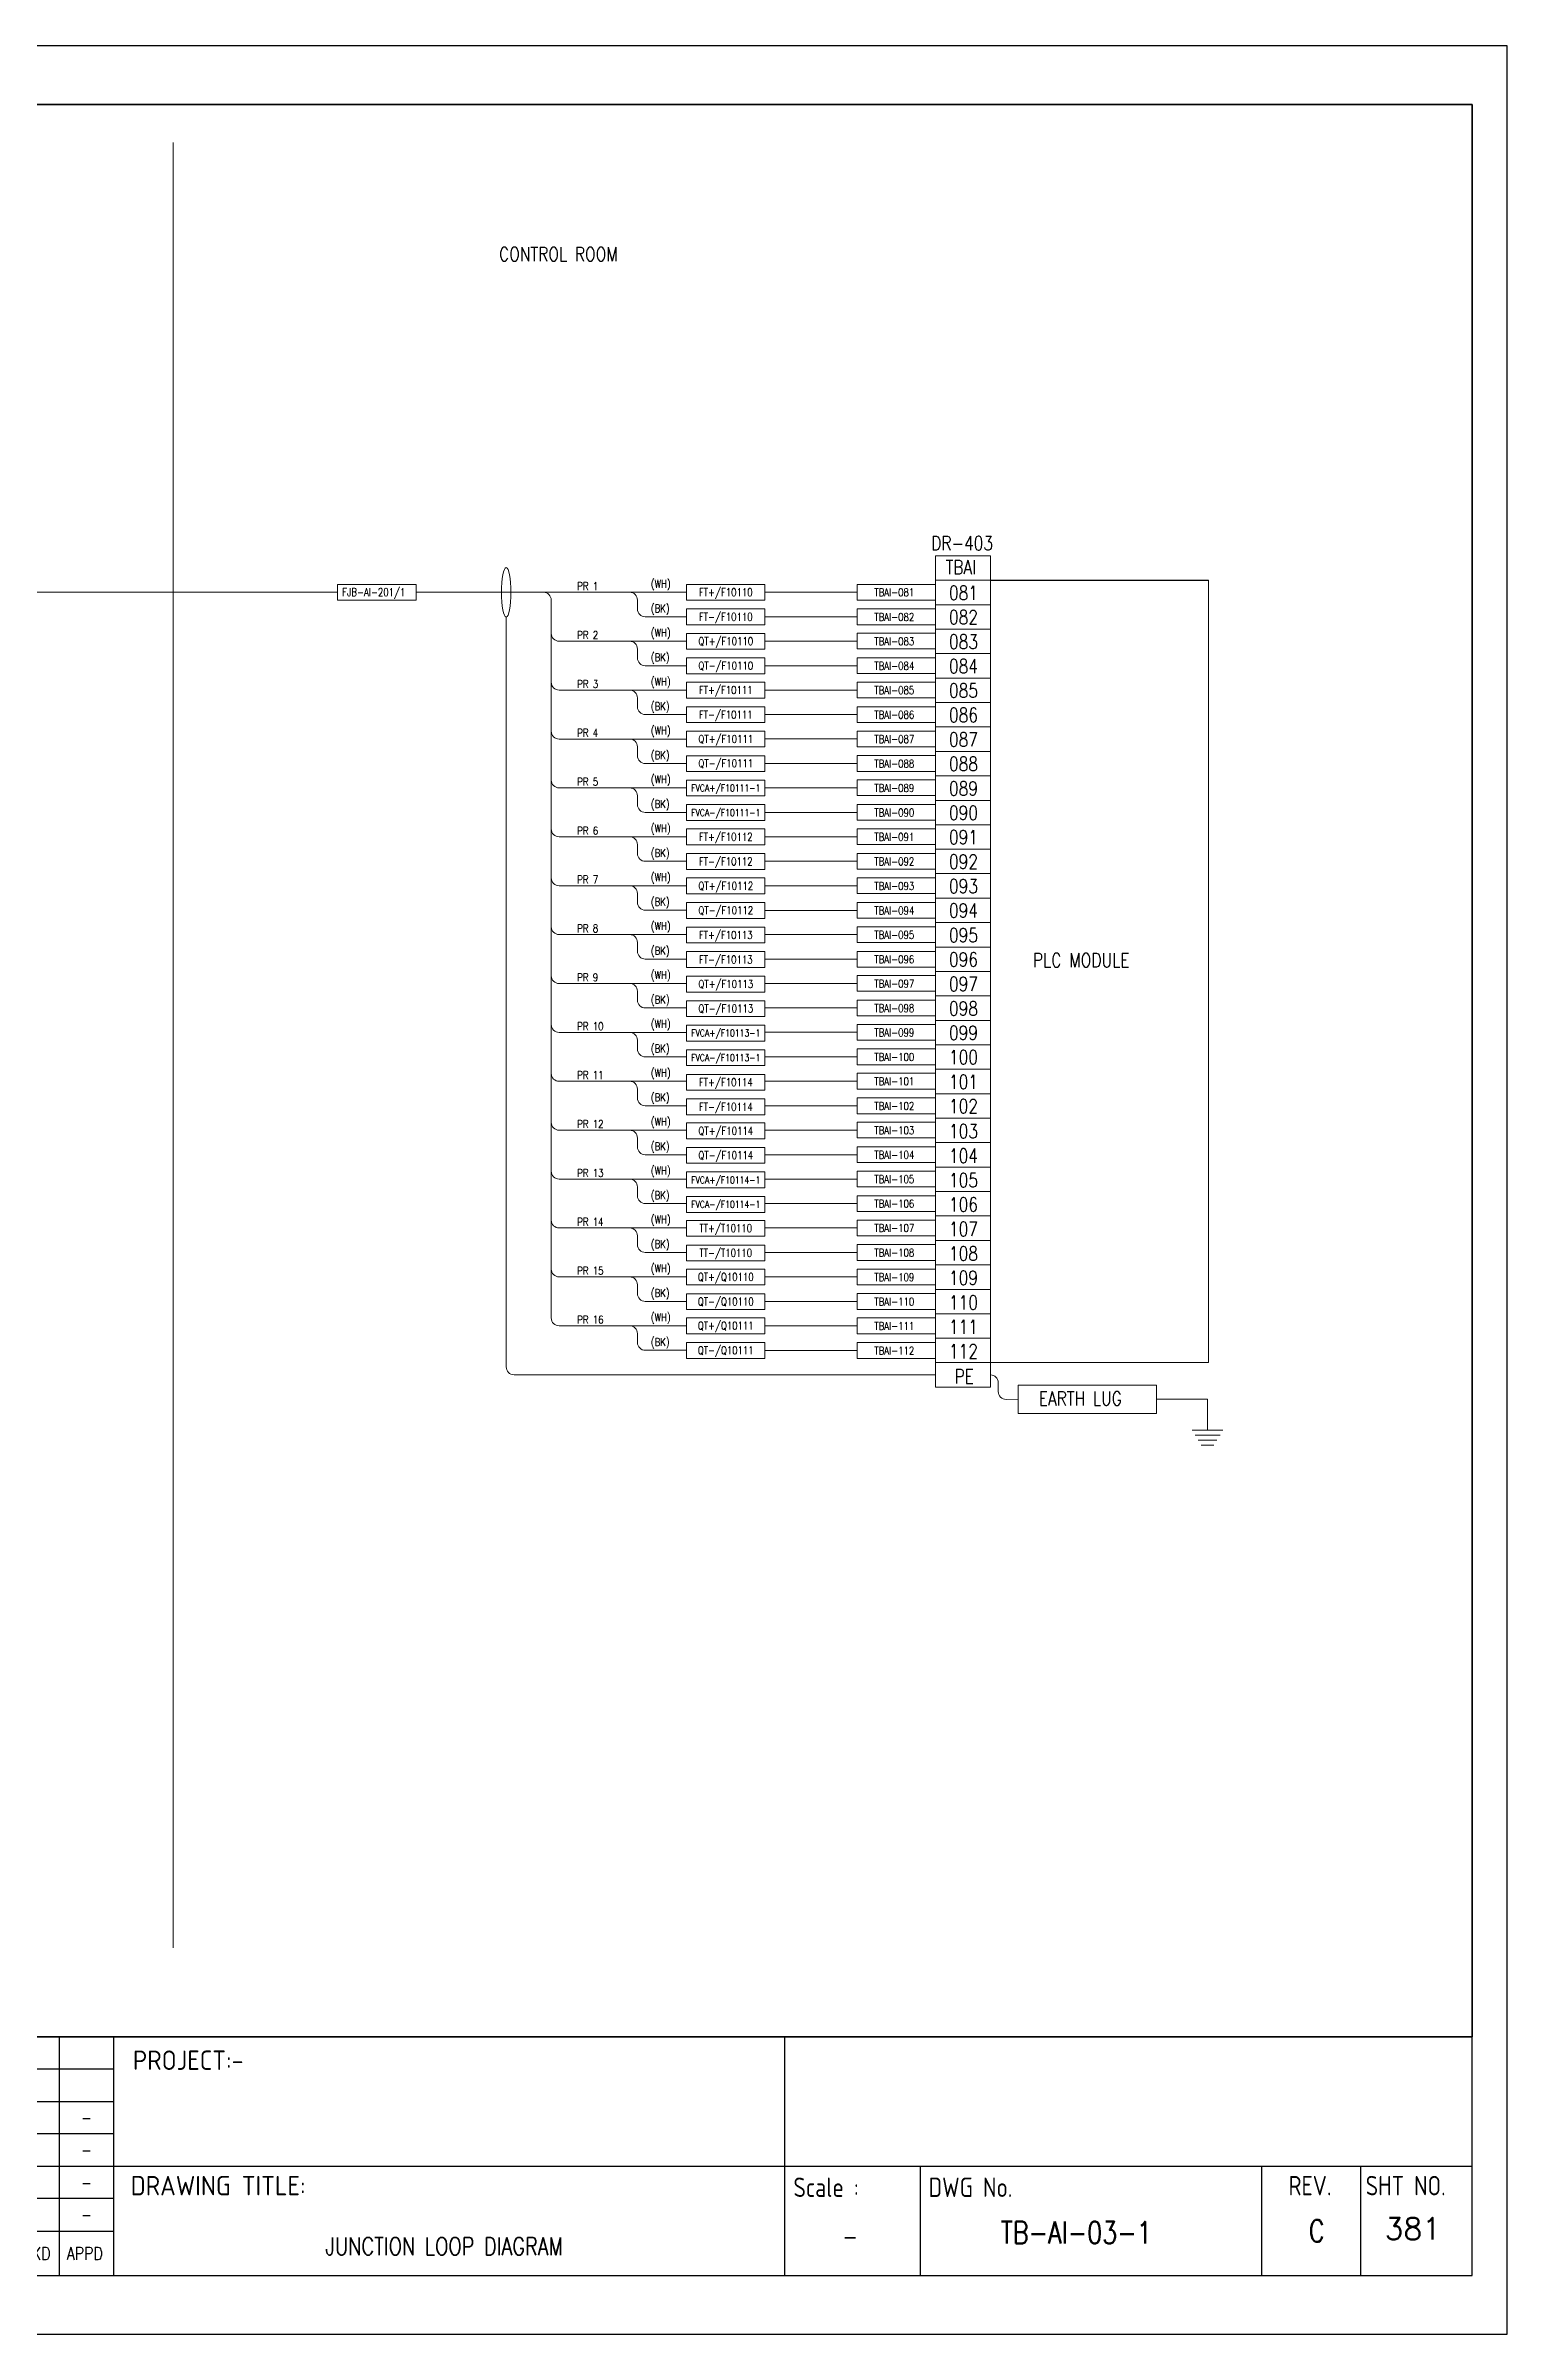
# Model space of a CAD drawing. Header units: millimetres. Extents: x -14942 to 24072, y -50285 to 2207.
# Drawn here: x 789 to 975.8, y -5296.9 to -5004.4 of the extents above; entities that cross this region are included whole.
import ezdxf
from ezdxf.enums import TextEntityAlignment as Align

# ---------------------------------------------------------------- set-up
doc = ezdxf.new("R2010")
doc.units = ezdxf.units.MM
doc.header["$MEASUREMENT"] = 0
doc.layers.get('0').update_dxf_attribs({"linetype": 'CONTINUOUS'})
for name, color, linetype in [('BEAM', 3, 'CONTINUOUS'), ('INSTRUMENT', 1, 'CONTINUOUS'), ('TEXT', 2, 'CONTINUOUS')]:
    doc.layers.add(name, color=color, linetype=linetype)
doc.styles.add('52049_PAPER A4$0$ISO Proportional', font='isocp.shx')
doc.styles.add('52049_PAPER A4$0$ROMANS', font='isocp.shx')
doc.styles.add('52049_PAPER A4$0$Romans-title', font='romans.shx')
doc.styles.add('ROMANS', font='romans')

# ---------------------------------------------------------------- blocks, each defined once
blk = doc.blocks.new('FJB')
at = {"color": 3}
for p, q in [((-415.5, 38.01), (-4.5, 38.01)), ((-185.05, 7.5), (-185.05, 38.01)), ((-178.16, 38.01), (-178.16, 7.5)), ((-92.38, 38.01), (-92.38, 7.5)), ((-178.16, 21.46), (-4.5, 21.46)), ((-75.06, 21.46), (-75.06, 7.5)), ((-31.4, 21.46), (-31.4, 7.5)), ((-18.75, 21.46), (-18.75, 7.5)), ((-265.75, 13.19), (-178.16, 13.19))]:
    blk.add_line(p, q, dxfattribs=at)
at = {"color": 7}
for p, q in [((-4.5, 38.01), (-96.38, 38.01)), ((-92.38, 38.01), (-92.38, 19.85))]:
    blk.add_line(p, q, dxfattribs=at)
at = {"color": 1}
for p, q in [((-178.16, 33.87), (-265.75, 33.87)), ((-265.75, 29.74), (-178.16, 29.74)), ((-178.16, 25.6), (-265.75, 25.6)), ((-265.75, 21.46), (-178.16, 21.46)), ((-178.16, 17.33), (-265.75, 17.33))]:
    blk.add_line(p, q, dxfattribs=at)
at = {"color": 7}
blk.add_lwpolyline([(0, 0), (0, 292.5), (-423, 292.5), (-423, 0)], close=True, dxfattribs=at)
blk.add_lwpolyline([(-415.5, 285), (-4.5, 285), (-4.5, 38.01), (-415.5, 38.01)], close=True)
at = {"color": 3}
blk.add_lwpolyline([(-4.5, 7.5), (-4.5, 285), (-415.5, 285), (-415.5, 7.5)], close=True, dxfattribs=at)
at = {"color": 2, "style": '52049_PAPER A4$0$ISO Proportional'}
for s, height, p in [('PROJECT:-', 2.482, (-168.61, 35.02)), ('DRAWING TITLE:', 2.4821, (-164.78, 18.99))]:
    blk.add_text(s, height=height, dxfattribs=at).set_placement(p, align=Align.MIDDLE_CENTER)
at = {"color": 2}
for s, height, style, width, p in [('-', 1.5, '52049_PAPER A4$0$Romans-title', 0.8, (-181.6, 27.67)), ('-', 1.5, '52049_PAPER A4$0$Romans-title', 0.8, (-181.6, 23.53)), ('-', 1.5, '52049_PAPER A4$0$Romans-title', 0.8, (-181.6, 19.39)), ('Scale :', 2.482, '52049_PAPER A4$0$ROMANS', 0.9, (-87.06, 18.78)), ('DWG No.', 2.482, '52049_PAPER A4$0$ROMANS', 0.9, (-68.61, 18.78)), ('REV.', 2.482, '52049_PAPER A4$0$ROMANS', 0.9, (-25.21, 18.99)), ('SHT NO.', 2.482, '52049_PAPER A4$0$ROMANS', 0.9, (-12.98, 18.99)), ('-', 1.5, '52049_PAPER A4$0$Romans-title', 0.8, (-181.6, 15.26)), ('-', 2.25, '52049_PAPER A4$0$Romans-title', 0.8, (-84, 12.48)), ('C', 2.8, '52049_PAPER A4$0$Romans-title', 0.8, (-24.36, 13.21))]:
    blk.add_text(s, height=height, dxfattribs=dict(at, style=style, width=width)).set_placement(p, align=Align.MIDDLE_CENTER)
at = {"color": 2, "style": '52049_PAPER A4$0$Romans-title', "width": 0.8}
for s, p in [('CHKD', (-191.03, 9.49)), ('APPD', (-184.14, 9.49))]:
    blk.add_text(s, height=1.655, dxfattribs=at).set_placement(p)
at = {"layer": 'TEXT', "style": 'ROMANS', "width": 0.8}
blk.add_text('JUNCTION LOOP DIAGRAM ', height=2.25, dxfattribs=at).set_placement((-135.27, 11.24), align=Align.MIDDLE_CENTER)

msp = doc.modelspace()

# ---------------------------------------------------------------- linework, layer by layer
at = {"layer": 'BEAM', "color": 7, "lineweight": 13, "ltscale": 0.3}
msp.add_line((805.29, -5247.49), (805.29, -5016.74), dxfattribs=at)
at = {"layer": 'INSTRUMENT', "color": 7, "lineweight": 13}
for p, q in [((902.76, -5069.57), (909.78, -5069.57)), ((902.76, -5072.69), (902.76, -5069.57)), ((909.78, -5072.69), (909.78, -5069.57)), ((749.77, -5074.22), (826.32, -5074.22)), ((870.93, -5074.23), (836.36, -5074.23)), ((870.93, -5074.23), (858.31, -5074.23)), ((892.73, -5074.22), (880.96, -5074.22)), ((902.76, -5072.69), (909.78, -5072.69)), ((902.76, -5072.69), (902.76, -5172.69)), ((909.78, -5072.69), (902.76, -5072.69)), ((909.78, -5072.69), (909.78, -5172.69)), ((847.88, -5077.39), (847.88, -5173.23)), ((853.64, -5075.23), (853.64, -5116.98)), ((864.66, -5076.36), (864.66, -5075.23)), ((870.93, -5077.36), (865.66, -5077.36)), ((892.73, -5077.36), (880.96, -5077.36)), ((909.78, -5075.82), (902.76, -5075.82)), ((870.93, -5080.48), (854.64, -5080.48)), ((892.73, -5080.47), (880.96, -5080.47)), ((902.76, -5078.94), (909.78, -5078.94)), ((909.78, -5078.94), (902.76, -5078.94)), ((864.66, -5082.61), (864.66, -5081.48)), ((870.93, -5083.61), (865.66, -5083.61)), ((892.73, -5083.61), (880.96, -5083.61)), ((909.78, -5082.07), (902.76, -5082.07)), ((902.76, -5085.19), (909.78, -5085.19)), ((909.78, -5085.19), (902.76, -5085.19)), ((870.93, -5086.73), (854.64, -5086.73)), ((864.66, -5088.86), (864.66, -5087.73)), ((892.73, -5086.72), (880.96, -5086.72)), ((909.78, -5088.32), (902.76, -5088.32)), ((870.93, -5089.86), (865.66, -5089.86)), ((892.73, -5089.86), (880.96, -5089.86)), ((909.78, -5091.44), (902.76, -5091.44)), ((902.76, -5091.44), (909.78, -5091.44)), ((870.93, -5092.98), (854.64, -5092.98)), ((864.66, -5095.11), (864.66, -5093.98)), ((892.73, -5092.97), (880.96, -5092.97)), ((909.78, -5094.57), (902.76, -5094.57)), ((870.93, -5096.11), (865.66, -5096.11)), ((892.73, -5096.11), (880.96, -5096.11)), ((902.76, -5097.69), (909.78, -5097.69)), ((909.78, -5097.69), (902.76, -5097.69)), ((870.93, -5099.23), (854.64, -5099.23)), ((864.66, -5101.36), (864.66, -5100.23)), ((892.73, -5099.22), (880.96, -5099.22)), ((909.78, -5100.82), (902.76, -5100.82)), ((870.93, -5102.36), (865.66, -5102.36)), ((892.73, -5102.36), (880.96, -5102.36)), ((909.78, -5103.94), (902.76, -5103.94)), ((902.76, -5103.94), (909.78, -5103.94)), ((870.93, -5105.48), (854.64, -5105.48)), ((864.66, -5107.61), (864.66, -5106.48)), ((892.73, -5105.47), (880.96, -5105.47)), ((870.93, -5108.61), (865.66, -5108.61)), ((892.73, -5108.61), (880.96, -5108.61)), ((909.78, -5107.07), (902.76, -5107.07)), ((870.93, -5111.73), (854.64, -5111.73)), ((864.66, -5113.86), (864.66, -5112.73)), ((892.73, -5111.73), (880.96, -5111.73)), ((909.78, -5110.19), (902.76, -5110.19)), ((902.76, -5110.19), (909.78, -5110.19)), ((870.93, -5114.86), (865.66, -5114.86)), ((892.73, -5114.88), (880.96, -5114.88)), ((909.78, -5113.32), (902.76, -5113.32)), ((853.64, -5116.98), (853.64, -5166.98)), ((870.93, -5117.98), (854.64, -5117.98)), ((892.73, -5117.98), (880.96, -5117.98)), ((902.76, -5116.44), (909.78, -5116.44)), ((909.78, -5116.44), (902.76, -5116.44)), ((864.66, -5120.11), (864.66, -5118.98)), ((870.93, -5121.11), (865.66, -5121.11)), ((892.73, -5121.13), (880.96, -5121.13)), ((902.76, -5119.57), (909.78, -5119.57)), ((909.78, -5119.57), (902.76, -5119.57)), ((870.93, -5124.23), (854.64, -5124.23)), ((892.73, -5124.22), (880.96, -5124.22)), ((902.76, -5122.69), (909.78, -5122.69)), ((909.78, -5122.69), (902.76, -5122.69)), ((864.66, -5126.36), (864.66, -5125.23)), ((870.93, -5127.36), (865.66, -5127.36)), ((892.73, -5127.36), (880.96, -5127.36)), ((909.78, -5125.82), (902.76, -5125.82)), ((902.76, -5128.94), (909.78, -5128.94)), ((909.78, -5128.94), (902.76, -5128.94)), ((870.93, -5130.48), (854.64, -5130.48)), ((864.66, -5132.61), (864.66, -5131.48)), ((892.73, -5130.47), (880.96, -5130.47)), ((909.78, -5132.07), (902.76, -5132.07)), ((870.93, -5133.61), (865.66, -5133.61)), ((892.73, -5133.61), (880.96, -5133.61)), ((902.76, -5135.19), (909.78, -5135.19)), ((909.78, -5135.19), (902.76, -5135.19)), ((870.93, -5136.73), (854.64, -5136.73)), ((864.66, -5138.86), (864.66, -5137.73)), ((892.73, -5136.72), (880.96, -5136.72)), ((909.78, -5138.32), (902.76, -5138.32)), ((870.93, -5139.86), (865.66, -5139.86)), ((892.73, -5139.86), (880.96, -5139.86)), ((909.78, -5141.44), (902.76, -5141.44)), ((902.76, -5141.44), (909.78, -5141.44)), ((870.93, -5142.98), (854.64, -5142.98)), ((864.66, -5145.11), (864.66, -5143.98)), ((892.73, -5142.97), (880.96, -5142.97)), ((909.78, -5144.57), (902.76, -5144.57)), ((870.93, -5146.11), (865.66, -5146.11)), ((892.73, -5146.11), (880.96, -5146.11)), ((902.76, -5147.69), (909.78, -5147.69)), ((909.78, -5147.69), (902.76, -5147.69)), ((870.93, -5149.23), (854.64, -5149.23)), ((864.66, -5151.36), (864.66, -5150.23)), ((892.73, -5149.22), (880.96, -5149.22)), ((909.78, -5150.82), (902.76, -5150.82)), ((870.93, -5152.36), (865.66, -5152.36)), ((892.73, -5152.36), (880.96, -5152.36)), ((870.93, -5155.48), (854.64, -5155.48)), ((864.66, -5157.61), (864.66, -5156.48)), ((892.73, -5155.47), (880.96, -5155.47)), ((909.78, -5153.94), (902.76, -5153.94)), ((902.76, -5153.94), (909.78, -5153.94)), ((870.93, -5158.61), (865.66, -5158.61)), ((892.73, -5158.61), (880.96, -5158.61)), ((909.78, -5157.07), (902.76, -5157.07)), ((870.93, -5161.73), (854.64, -5161.73)), ((892.73, -5161.73), (880.96, -5161.73)), ((909.78, -5160.19), (902.76, -5160.19)), ((902.76, -5160.19), (909.78, -5160.19)), ((864.66, -5163.86), (864.66, -5162.73)), ((870.93, -5164.86), (865.66, -5164.86)), ((892.73, -5164.88), (880.96, -5164.88)), ((909.78, -5163.32), (902.76, -5163.32)), ((870.93, -5167.98), (854.64, -5167.98)), ((892.73, -5167.98), (880.96, -5167.98)), ((902.76, -5166.44), (909.78, -5166.44)), ((909.78, -5166.44), (902.76, -5166.44)), ((864.66, -5170.11), (864.66, -5168.98)), ((870.93, -5171.11), (865.66, -5171.11)), ((892.73, -5171.13), (880.96, -5171.13)), ((902.76, -5169.57), (909.78, -5169.57)), ((909.78, -5169.57), (902.76, -5169.57)), ((902.76, -5174.25), (848.88, -5174.23)), ((902.76, -5172.69), (902.76, -5175.82)), ((902.76, -5172.69), (909.78, -5172.69)), ((909.78, -5172.69), (902.76, -5172.69)), ((902.76, -5172.69), (909.78, -5172.69)), ((909.78, -5172.69), (902.76, -5172.69)), ((909.78, -5172.69), (909.78, -5175.82)), ((909.78, -5175.82), (902.76, -5175.82)), ((910.78, -5176.38), (910.78, -5175.25)), ((913.33, -5175.56), (930.99, -5175.56)), ((913.33, -5179.19), (913.33, -5175.56)), ((930.99, -5175.56), (930.99, -5179.19)), ((911.78, -5177.38), (913.33, -5177.37)), ((930.99, -5179.19), (913.33, -5179.19)), ((930.99, -5177.37), (937.53, -5177.37)), ((937.53, -5177.37), (937.53, -5181.34)), ((935.55, -5181.34), (935.55, -5181.34)), ((935.55, -5181.34), (937.53, -5181.34)), ((935.93, -5181.95), (937.53, -5181.95)), ((936.34, -5182.61), (937.53, -5182.61)), ((937.53, -5181.34), (939.5, -5181.34)), ((937.53, -5181.34), (937.53, -5181.34)), ((937.53, -5181.95), (939.13, -5181.95)), ((937.53, -5182.61), (938.72, -5182.61)), ((936.71, -5183.22), (937.53, -5183.22)), ((937.53, -5183.22), (938.35, -5183.22))]:
    msp.add_line(p, q, dxfattribs=at)
at = {"layer": 'INSTRUMENT', "color": 7}
msp.add_line((909.78, -5072.69), (937.64, -5072.69), dxfattribs=at)
at = {"layer": 'INSTRUMENT', "color": 7, "lineweight": 13}
for points in [[(560.34, -5011.87), (971.34, -5011.87), (971.34, -5258.86), (560.34, -5258.86)], [(826.32, -5073.23), (836.36, -5073.23), (836.36, -5075.24), (826.32, -5075.24)], [(870.93, -5073.21), (880.96, -5073.21), (880.96, -5075.22), (870.93, -5075.22)], [(892.73, -5073.21), (902.76, -5073.21), (902.76, -5075.22), (892.73, -5075.22)], [(870.93, -5076.35), (880.96, -5076.35), (880.96, -5078.37), (870.93, -5078.37)], [(892.73, -5076.35), (902.76, -5076.35), (902.76, -5078.37), (892.73, -5078.37)], [(870.93, -5079.48), (880.96, -5079.48), (880.96, -5081.49), (870.93, -5081.49)], [(892.73, -5079.46), (902.76, -5079.46), (902.76, -5081.47), (892.73, -5081.47)], [(870.93, -5082.62), (880.96, -5082.62), (880.96, -5084.64), (870.93, -5084.64)], [(892.73, -5082.6), (902.76, -5082.6), (902.76, -5084.62), (892.73, -5084.62)], [(870.93, -5085.73), (880.96, -5085.73), (880.96, -5087.74), (870.93, -5087.74)], [(892.73, -5085.71), (902.76, -5085.71), (902.76, -5087.72), (892.73, -5087.72)], [(870.93, -5088.87), (880.96, -5088.87), (880.96, -5090.89), (870.93, -5090.89)], [(892.73, -5088.85), (902.76, -5088.85), (902.76, -5090.87), (892.73, -5090.87)], [(870.93, -5091.98), (880.96, -5091.98), (880.96, -5093.99), (870.93, -5093.99)], [(892.73, -5091.96), (902.76, -5091.96), (902.76, -5093.97), (892.73, -5093.97)], [(870.93, -5095.12), (880.96, -5095.12), (880.96, -5097.14), (870.93, -5097.14)], [(892.73, -5095.1), (902.76, -5095.1), (902.76, -5097.12), (892.73, -5097.12)], [(870.93, -5098.23), (880.96, -5098.23), (880.96, -5100.24), (870.93, -5100.24)], [(892.73, -5098.21), (902.76, -5098.21), (902.76, -5100.22), (892.73, -5100.22)], [(870.93, -5101.37), (880.96, -5101.37), (880.96, -5103.39), (870.93, -5103.39)], [(892.73, -5101.35), (902.76, -5101.35), (902.76, -5103.37), (892.73, -5103.37)], [(870.93, -5104.48), (880.96, -5104.48), (880.96, -5106.49), (870.93, -5106.49)], [(892.73, -5104.46), (902.76, -5104.46), (902.76, -5106.47), (892.73, -5106.47)], [(870.93, -5107.62), (880.96, -5107.62), (880.96, -5109.64), (870.93, -5109.64)], [(892.73, -5107.6), (902.76, -5107.6), (902.76, -5109.62), (892.73, -5109.62)], [(870.93, -5110.74), (880.96, -5110.74), (880.96, -5112.76), (870.93, -5112.76)], [(892.73, -5110.73), (902.76, -5110.73), (902.76, -5112.74), (892.73, -5112.74)], [(870.93, -5113.89), (880.96, -5113.89), (880.96, -5115.91), (870.93, -5115.91)], [(892.73, -5113.87), (902.76, -5113.87), (902.76, -5115.89), (892.73, -5115.89)], [(870.93, -5117.01), (880.96, -5117.01), (880.96, -5119.03), (870.93, -5119.03)], [(892.73, -5116.98), (902.76, -5116.98), (902.76, -5118.99), (892.73, -5118.99)], [(870.93, -5120.16), (880.96, -5120.16), (880.96, -5122.17), (870.93, -5122.17)], [(892.73, -5120.12), (902.76, -5120.12), (902.76, -5122.14), (892.73, -5122.14)], [(870.93, -5123.3), (880.96, -5123.3), (880.96, -5125.32), (870.93, -5125.32)], [(892.73, -5123.21), (902.76, -5123.21), (902.76, -5125.22), (892.73, -5125.22)], [(870.93, -5126.44), (880.96, -5126.44), (880.96, -5128.46), (870.93, -5128.46)], [(892.73, -5126.35), (902.76, -5126.35), (902.76, -5128.37), (892.73, -5128.37)], [(870.93, -5129.57), (880.96, -5129.57), (880.96, -5131.59), (870.93, -5131.59)], [(892.73, -5129.46), (902.76, -5129.46), (902.76, -5131.47), (892.73, -5131.47)], [(870.93, -5132.71), (880.96, -5132.71), (880.96, -5134.73), (870.93, -5134.73)], [(892.73, -5132.6), (902.76, -5132.6), (902.76, -5134.62), (892.73, -5134.62)], [(870.93, -5135.84), (880.96, -5135.84), (880.96, -5137.86), (870.93, -5137.86)], [(892.73, -5135.71), (902.76, -5135.71), (902.76, -5137.72), (892.73, -5137.72)], [(870.93, -5138.98), (880.96, -5138.98), (880.96, -5141), (870.93, -5141)], [(892.73, -5138.85), (902.76, -5138.85), (902.76, -5140.87), (892.73, -5140.87)], [(870.93, -5142.05), (880.96, -5142.05), (880.96, -5144.07), (870.93, -5144.07)], [(892.73, -5141.96), (902.76, -5141.96), (902.76, -5143.97), (892.73, -5143.97)], [(870.93, -5145.19), (880.96, -5145.19), (880.96, -5147.21), (870.93, -5147.21)], [(892.73, -5145.1), (902.76, -5145.1), (902.76, -5147.12), (892.73, -5147.12)], [(870.93, -5148.32), (880.96, -5148.32), (880.96, -5150.34), (870.93, -5150.34)], [(892.73, -5148.21), (902.76, -5148.21), (902.76, -5150.22), (892.73, -5150.22)], [(870.93, -5151.46), (880.96, -5151.46), (880.96, -5153.48), (870.93, -5153.48)], [(892.73, -5151.35), (902.76, -5151.35), (902.76, -5153.37), (892.73, -5153.37)], [(870.93, -5154.51), (880.96, -5154.51), (880.96, -5156.53), (870.93, -5156.53)], [(892.73, -5154.46), (902.76, -5154.46), (902.76, -5156.47), (892.73, -5156.47)], [(870.93, -5157.66), (880.96, -5157.66), (880.96, -5159.67), (870.93, -5159.67)], [(892.73, -5157.6), (902.76, -5157.6), (902.76, -5159.62), (892.73, -5159.62)], [(870.93, -5160.74), (880.96, -5160.74), (880.96, -5162.76), (870.93, -5162.76)], [(892.73, -5160.73), (902.76, -5160.73), (902.76, -5162.74), (892.73, -5162.74)], [(870.93, -5163.89), (880.96, -5163.89), (880.96, -5165.91), (870.93, -5165.91)], [(892.73, -5163.87), (902.76, -5163.87), (902.76, -5165.89), (892.73, -5165.89)], [(870.93, -5166.98), (880.96, -5166.98), (880.96, -5168.99), (870.93, -5168.99)], [(892.73, -5166.98), (902.76, -5166.98), (902.76, -5168.99), (892.73, -5168.99)], [(870.93, -5170.12), (880.96, -5170.12), (880.96, -5172.14), (870.93, -5172.14)], [(892.73, -5170.12), (902.76, -5170.12), (902.76, -5172.14), (892.73, -5172.14)]]:
    msp.add_lwpolyline(points, close=True, dxfattribs=at)
msp.add_lwpolyline([(937.64, -5072.69), (937.64, -5172.69), (909.78, -5172.69), (909.78, -5069.57)], dxfattribs=at)
for centre, start, end in [((852.64, -5075.23), 0, 90), ((863.66, -5075.23), 0, 90), ((865.66, -5076.36), 180, 270), ((854.64, -5079.48), 180, 270), ((863.66, -5081.48), 0, 90), ((865.66, -5082.61), 180, 270), ((854.64, -5085.73), 180, 270), ((863.66, -5087.73), 0, 90), ((865.66, -5088.86), 180, 270), ((854.64, -5091.98), 180, 270), ((863.66, -5093.98), 0, 90), ((865.66, -5095.11), 180, 270), ((854.64, -5098.23), 180, 270), ((863.66, -5100.23), 0, 90), ((865.66, -5101.36), 180, 270), ((854.64, -5104.48), 180, 270), ((863.66, -5106.48), 0, 90), ((865.66, -5107.61), 180, 270), ((854.64, -5110.73), 180, 270), ((863.66, -5112.73), 0, 90), ((865.66, -5113.86), 180, 270), ((854.64, -5116.98), 180, 270), ((863.66, -5118.98), 0, 90), ((865.66, -5120.11), 180, 270), ((854.64, -5123.23), 180, 270), ((863.66, -5125.23), 0, 90), ((865.66, -5126.36), 180, 270), ((854.64, -5129.48), 180, 270), ((863.66, -5131.48), 0, 90), ((865.66, -5132.61), 180, 270), ((854.64, -5135.73), 180, 270), ((863.66, -5137.73), 0, 90), ((865.66, -5138.86), 180, 270), ((854.64, -5141.98), 180, 270), ((863.66, -5143.98), 0, 90), ((865.66, -5145.11), 180, 270), ((854.64, -5148.23), 180, 270), ((863.66, -5150.23), 0, 90), ((865.66, -5151.36), 180, 270), ((854.64, -5154.48), 180, 270), ((863.66, -5156.48), 0, 90), ((865.66, -5157.61), 180, 270), ((854.64, -5160.73), 180, 270), ((863.66, -5162.73), 0, 90), ((865.66, -5163.86), 180, 270), ((854.64, -5166.98), 180, 270), ((863.66, -5168.98), 0, 90), ((865.66, -5170.11), 180, 270), ((848.88, -5173.23), 180, 270), ((909.78, -5175.25), 0, 90), ((911.78, -5176.38), 180, 270)]:
    msp.add_arc(centre, 1, start, end, dxfattribs=at)
at = {"layer": 'INSTRUMENT', "color": 7, "lineweight": 13, "extrusion": (0, 0, -1)}
msp.add_ellipse((847.88, -5074.23), major_axis=(0, -3.16), ratio=0.189417, dxfattribs=at)

# ---------------------------------------------------------------- block references
at = {"layer": 'INSTRUMENT', "color": 7, "lineweight": 13}
msp.add_blockref('FJB', (975.84, -5296.87), dxfattribs=at)

# ---------------------------------------------------------------- texts
at = {"layer": 'TEXT', "color": 7, "lineweight": 13, "style": 'ROMANS', "width": 0.8}
for s, height, p in [('CONTROL ROOM', 1.8, (846.97, -5031.9)), ('TBAI', 1.8, (904.04, -5071.9)), ('FJB-AI-201/1', 1, (826.92, -5074.71)), ('PR 1', 1, (856.96, -5073.94)), ('(WH)', 1, (866.37, -5073.64)), ('(BK)', 1, (866.37, -5076.79)), ('PR 2', 1, (856.96, -5080.19)), ('(WH)', 1, (866.37, -5079.89)), ('(BK)', 1, (866.37, -5083.04)), ('PR 3', 1, (856.96, -5086.44)), ('(WH)', 1, (866.37, -5086.14)), ('(BK)', 1, (866.37, -5089.29)), ('PR 4', 1, (856.96, -5092.69)), ('(WH)', 1, (866.37, -5092.39)), ('(BK)', 1, (866.37, -5095.54)), ('PR 5', 1, (856.96, -5098.94)), ('(WH)', 1, (866.37, -5098.64)), ('(BK)', 1, (866.37, -5101.79)), ('(WH)', 1, (866.37, -5104.89)), ('PR 6', 1, (856.96, -5105.19)), ('(BK)', 1, (866.37, -5108.04)), ('(WH)', 1, (866.37, -5111.14)), ('PR 7', 1, (856.96, -5111.44)), ('(BK)', 1, (866.37, -5114.29)), ('PR 8', 1, (856.96, -5117.69)), ('(WH)', 1, (866.37, -5117.39)), ('(BK)', 1, (866.37, -5120.54)), ('PLC MODULE', 1.8, (915.21, -5122.16)), ('PR 9', 1, (856.96, -5123.94)), ('(WH)', 1, (866.37, -5123.64)), ('(BK)', 1, (866.37, -5126.79)), ('PR 10', 1, (856.96, -5130.19)), ('(WH)', 1, (866.37, -5129.89)), ('(BK)', 1, (866.37, -5133.04)), ('PR 11', 1, (856.96, -5136.44)), ('(WH)', 1, (866.37, -5136.14)), ('(BK)', 1, (866.37, -5139.29)), ('PR 12', 1, (856.96, -5142.69)), ('(WH)', 1, (866.37, -5142.39)), ('(BK)', 1, (866.37, -5145.54)), ('PR 13', 1, (856.96, -5148.94)), ('(WH)', 1, (866.37, -5148.64)), ('(BK)', 1, (866.37, -5151.79)), ('(WH)', 1, (866.37, -5154.89)), ('PR 14', 1, (856.96, -5155.19)), ('(BK)', 1, (866.37, -5158.04)), ('PR 15', 1, (856.96, -5161.44)), ('(WH)', 1, (866.37, -5161.14)), ('(BK)', 1, (866.37, -5164.29)), ('PR 16', 1, (856.96, -5167.69)), ('(WH)', 1, (866.37, -5167.39)), ('(BK)', 1, (866.37, -5170.54)), ('PE', 1.8, (905.18, -5175.34)), ('EARTH LUG', 1.8, (915.96, -5178.17)), ('TB-AI-03-1', 2.8, (911.11, -5285.28))]:
    msp.add_text(s, height=height, dxfattribs=at).set_placement(p)
for s, height, p in [('DR-403', 1.8, (906.16, -5067.94)), ('FT+/F10110', 1, (875.95, -5074.22)), ('TBAI-081', 1, (897.49, -5074.24)), ('081', 1.8, (906.33, -5074.29)), ('FT-/F10110', 1, (875.95, -5077.36)), ('TBAI-082', 1, (897.49, -5077.38)), ('082', 1.8, (906.33, -5077.41)), ('QT+/F10110', 1, (875.95, -5080.48)), ('TBAI-083', 1, (897.49, -5080.49)), ('083', 1.8, (906.33, -5080.54)), ('QT-/F10110', 1, (875.95, -5083.61)), ('TBAI-084', 1, (897.49, -5083.63)), ('084', 1.8, (906.33, -5083.66)), ('FT+/F10111', 1, (875.95, -5086.72)), ('TBAI-085', 1, (897.49, -5086.74)), ('085', 1.8, (906.33, -5086.79)), ('FT-/F10111', 1, (875.95, -5089.86)), ('TBAI-086', 1, (897.49, -5089.88)), ('086', 1.8, (906.33, -5089.91)), ('QT+/F10111', 1, (875.95, -5092.97)), ('087', 1.8, (906.33, -5093.04)), ('TBAI-087', 1, (897.49, -5092.99)), ('088', 1.8, (906.33, -5096.16)), ('QT-/F10111', 1, (875.95, -5096.09)), ('TBAI-088', 1, (897.49, -5096.13)), ('FVCA+/F10111-1', 0.9, (875.95, -5099.23)), ('TBAI-089', 1, (897.49, -5099.24)), ('089', 1.8, (906.33, -5099.29)), ('FVCA-/F10111-1', 0.9, (875.95, -5102.38)), ('TBAI-090', 1, (897.49, -5102.38)), ('090', 1.8, (906.33, -5102.41)), ('FT+/F10112', 1, (875.95, -5105.48)), ('TBAI-091', 1, (897.49, -5105.49)), ('091', 1.8, (906.33, -5105.54)), ('FT-/F10112', 1, (875.95, -5108.63)), ('TBAI-092', 1, (897.49, -5108.63)), ('092', 1.8, (906.33, -5108.66)), ('QT+/F10112', 1, (875.95, -5111.75)), ('TBAI-093', 1, (897.49, -5111.76)), ('093', 1.8, (906.33, -5111.79)), ('QT-/F10112', 1, (875.95, -5114.88)), ('TBAI-094', 1, (897.49, -5114.9)), ('094', 1.8, (906.33, -5114.91)), ('FT+/F10113', 1, (875.95, -5118.02)), ('TBAI-095', 1, (897.49, -5118.01)), ('095', 1.8, (906.33, -5118.04)), ('FT-/F10113', 1, (875.95, -5121.17)), ('TBAI-096', 1, (897.49, -5121.15)), ('096', 1.8, (906.33, -5121.16)), ('QT+/F10113', 1, (875.95, -5124.29)), ('TBAI-097', 1, (897.49, -5124.24)), ('097', 1.8, (906.33, -5124.29)), ('QT-/F10113', 1, (875.95, -5127.42)), ('TBAI-098', 1, (897.49, -5127.38)), ('098', 1.8, (906.33, -5127.41)), ('FVCA+/F10113-1', 0.9, (875.95, -5130.56)), ('TBAI-099', 1, (897.49, -5130.49)), ('099', 1.8, (906.33, -5130.54)), ('FVCA-/F10113-1', 0.9, (875.95, -5133.7)), ('TBAI-100', 1, (897.49, -5133.63)), ('100', 1.8, (906.33, -5133.66)), ('FT+/F10114', 1, (875.95, -5136.85)), ('TBAI-101', 1, (897.49, -5136.74)), ('101', 1.8, (906.33, -5136.79)), ('102', 1.8, (906.33, -5139.91)), ('FT-/F10114', 1, (875.95, -5139.99)), ('TBAI-102', 1, (897.49, -5139.88)), ('QT+/F10114', 1, (875.95, -5143.06)), ('TBAI-103', 1, (897.49, -5142.99)), ('103', 1.8, (906.33, -5143.11)), ('QT-/F10114', 1, (875.95, -5146.18)), ('TBAI-104', 1, (897.49, -5146.13)), ('104', 1.8, (906.33, -5146.24)), ('FVCA+/F10114-1', 0.9, (875.95, -5149.33)), ('TBAI-105', 1, (897.49, -5149.24)), ('105', 1.8, (906.33, -5149.36)), ('FVCA-/F10114-1', 0.9, (875.95, -5152.47)), ('TBAI-106', 1, (897.49, -5152.38)), ('106', 1.8, (906.33, -5152.49)), ('TT+/T10110', 1, (875.95, -5155.5)), ('TBAI-107', 1, (897.49, -5155.49)), ('107', 1.8, (906.33, -5155.61)), ('TT-/T10110', 1, (875.95, -5158.65)), ('TBAI-108', 1, (897.49, -5158.63)), ('108', 1.8, (906.33, -5158.74)), ('QT+/Q10110', 1, (875.95, -5161.73)), ('TBAI-109', 1, (897.49, -5161.76)), ('109', 1.8, (906.33, -5161.86)), ('QT-/Q10110', 1, (875.95, -5164.88)), ('TBAI-110', 1, (897.49, -5164.9)), ('110', 1.8, (906.33, -5164.99)), ('QT+/Q10111', 1, (875.95, -5167.97)), ('TBAI-111', 1, (897.49, -5168.01)), ('111', 1.8, (906.33, -5168.11)), ('QT-/Q10111', 1, (875.95, -5171.11)), ('TBAI-112', 1, (897.49, -5171.15)), ('112', 1.8, (906.33, -5171.24))]:
    msp.add_text(s, height=height, dxfattribs=at).set_placement(p, align=Align.MIDDLE_CENTER)
at = {"layer": 'TEXT', "color": 7, "lineweight": 13, "style": 'ROMANS'}
msp.add_text('381', height=2.8, dxfattribs=at).set_placement((963.77, -5283.38), align=Align.MIDDLE)

doc.saveas('drawing.dxf')
